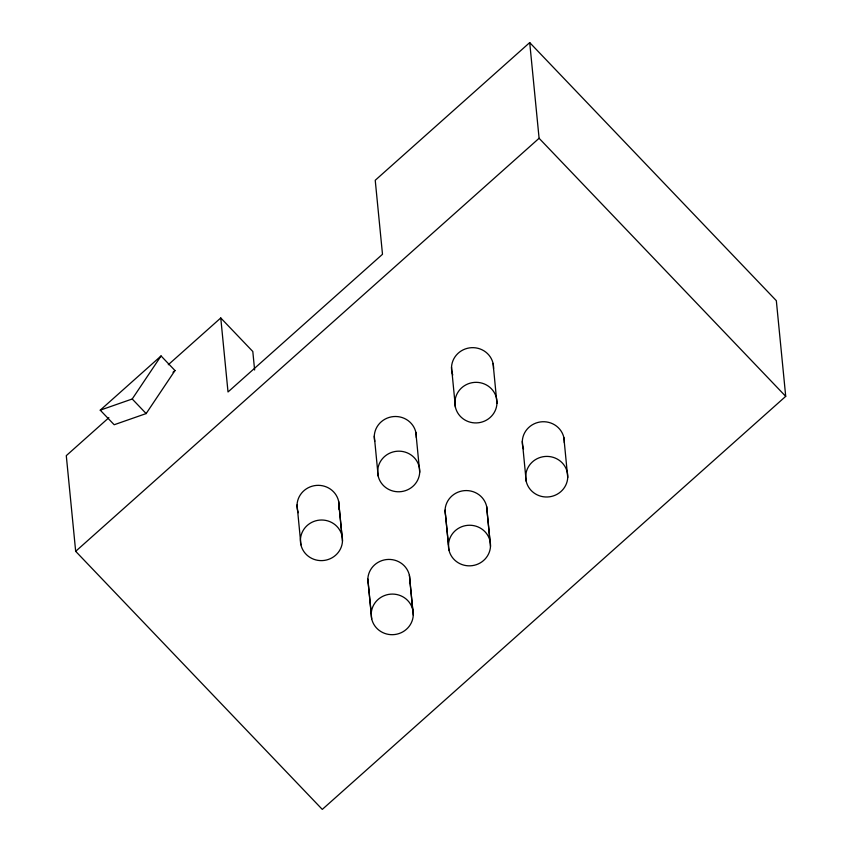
<?xml version="1.0" encoding="UTF-8"?>
<svg xmlns="http://www.w3.org/2000/svg" width="852" height="852" viewBox="0 0 852 852"><rect width="100%" height="100%" fill="white"/><g stroke="black" fill="none" stroke-linecap="round" stroke-linejoin="round"><path stroke-width="1.28" d="M100.248 410.163L132.22 398.992L161.06 355.955L174.99 370.535L146.15 413.571L114.179 424.743L100.248 410.163L161.06 355.955M108.864 417.693L66.286 455.65L75.668 551.319L322.29 809.4L785.714 396.35L776.332 300.681L529.71 42.6L375.231 180.283L382.495 254.29L228.016 391.973L220.764 317.966L168.281 364.741M173.031 372.281L174.99 370.535M75.668 551.319L539.092 138.28L529.71 42.6M539.092 138.28L785.714 396.35M220.764 317.966L252.81 351.503L254.62 370.002M132.22 398.992L146.15 413.571M563.854 437.502L567.73 477.45A21.044 20.299 -5.6 0 1 535.418 493.904A21.044 20.299 -5.6 0 1 537.005 458.759A21.044 20.299 -5.6 0 1 567.73 477.45M522.308 441.293L526.185 481.242M493.074 363.431L496.95 403.379A21.044 20.299 -5.6 0 1 464.638 419.834A21.044 20.299 -5.6 0 1 466.225 384.689A21.044 20.299 -5.6 0 1 496.95 403.379M486.62 506.344L490.017 541.009M490.496 546.292A21.044 20.299 -5.6 0 0 459.771 527.601A21.044 20.299 -5.6 0 0 458.184 562.746A21.044 20.299 -5.6 0 0 490.496 546.292L487.099 511.615A21.044 20.299 -5.6 0 0 464.244 490.656A21.044 20.299 -5.6 0 0 445.543 515.407L448.94 550.083M451.517 367.223L455.405 407.171M445.063 510.135L448.461 544.801M415.84 432.273L419.716 472.221A21.044 20.299 -5.6 0 1 387.394 488.675A21.044 20.299 -5.6 0 1 388.981 453.53A21.044 20.299 -5.6 0 1 419.716 472.221M409.386 575.175L412.783 609.851M409.855 580.457L413.263 615.133A21.044 20.299 -5.6 0 1 380.94 631.588A21.044 20.299 -5.6 0 1 382.527 596.443A21.044 20.299 -5.6 0 1 413.263 615.133M374.284 436.064L378.16 476.012M367.83 578.977L371.227 613.642M371.706 618.925L368.309 584.248A21.044 20.299 -5.6 0 1 388.384 559.423A21.044 20.299 -5.6 0 1 409.556 583.098M338.595 501.114L342.003 535.78M339.075 506.386L342.483 541.063A21.044 20.299 -5.6 0 1 310.16 557.517A21.044 20.299 -5.6 0 1 311.747 522.372A21.044 20.299 -5.6 0 1 342.483 541.063M297.05 504.906L300.926 544.854M523.554 449.11A21.044 20.299 -5.6 0 1 540.115 421.985A21.044 20.299 -5.6 0 1 564.333 442.774M452.774 375.04A21.044 20.299 -5.6 0 1 469.335 347.914A21.044 20.299 -5.6 0 1 493.553 368.703M298.296 512.723A21.044 20.299 -5.6 0 1 316.23 485.427A21.044 20.299 -5.6 0 1 338.776 509.027M374.763 441.336A21.044 20.299 -5.6 0 1 393.464 416.585A21.044 20.299 -5.6 0 1 416.319 437.545"/></g></svg>
